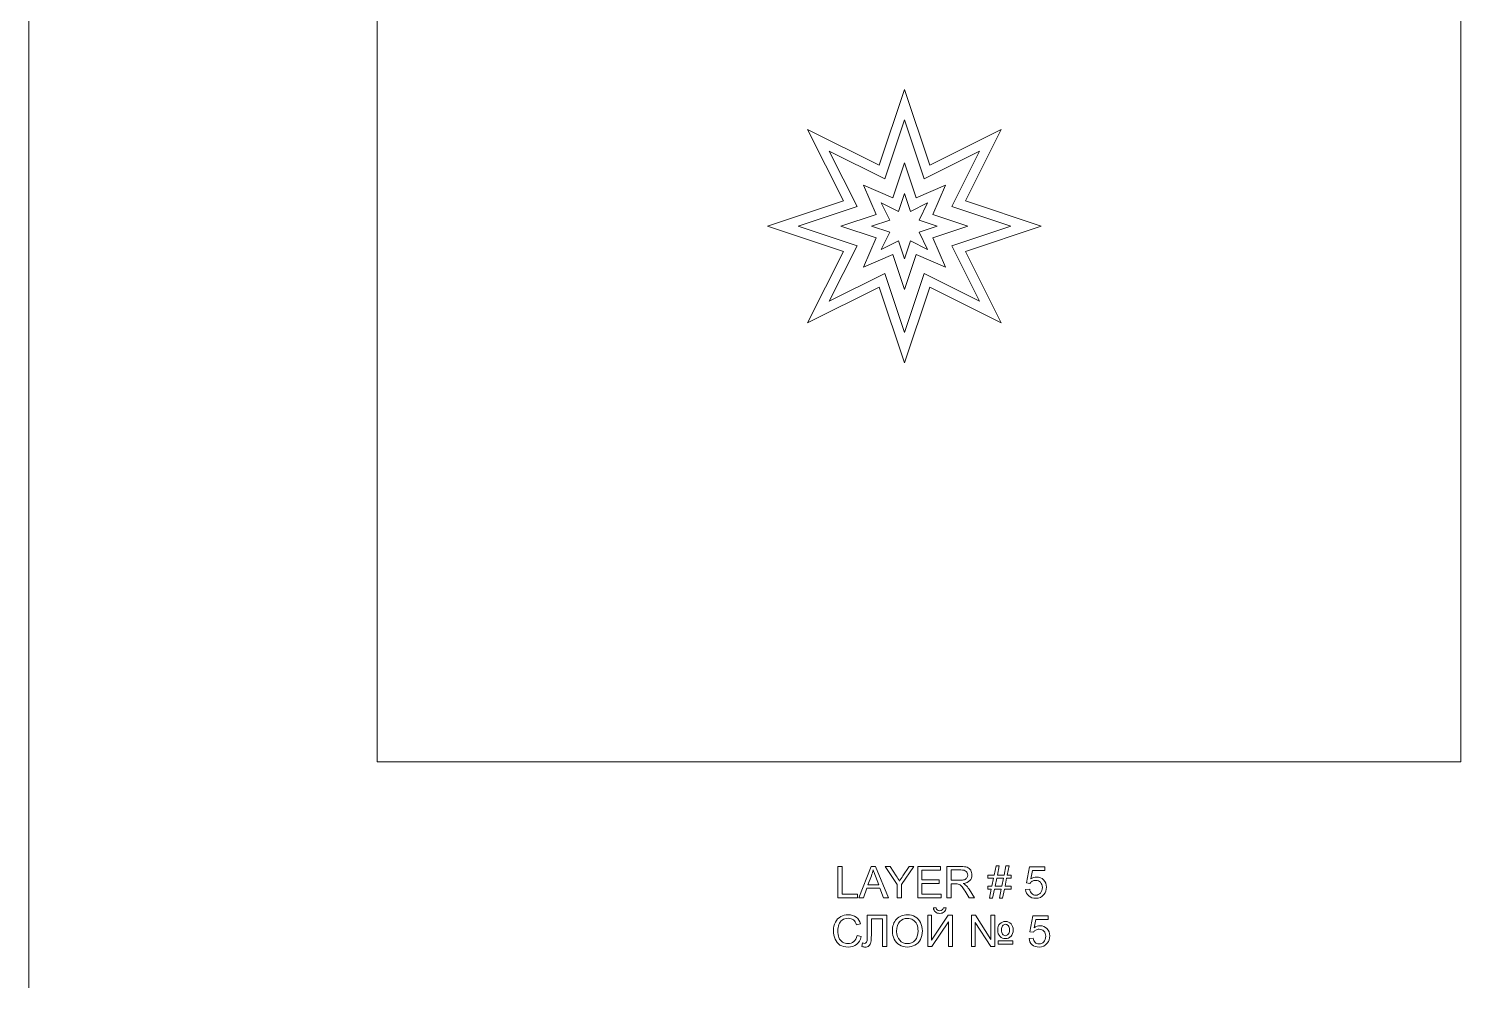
# Model space of a CAD drawing. Header units: millimetres. Extents: x -712 to 738, y -887 to 928.
# Drawn here: x -712.5 to -340.1, y 95.8 to 341.7 of the extents above; entities that cross this region are included whole.
import ezdxf

# ---------------------------------------------------------------- set-up
doc = ezdxf.new("R2010")
doc.units = ezdxf.units.MM
doc.header["$MEASUREMENT"] = 0
doc.layers.add('layer 1', color=7, linetype='Continuous')

msp = doc.modelspace()

# ---------------------------------------------------------------- linework, layer by layer
at = {"layer": 'layer 1', "lineweight": 9}
for points, knots in [([(-681.7377, -887.4186), (-681.7377, -887.4186), (706.7376, -887.4186), (706.7376, -887.4186), (706.7376, -887.4186), (723.657, -887.4186), (737.5, -873.5754), (737.5, -856.6561), (737.5, -856.6561), (737.5, -856.6561), (737.5, 556.8187), (737.5, 556.8187), (737.5, 556.8187), (737.5, 573.7381), (723.657, 587.5812), (706.7376, 587.5812), (706.7376, 587.5812), (706.7376, 587.5812), (-681.7377, 587.5812), (-681.7377, 587.5812), (-681.7377, 587.5812), (-698.657, 587.5812), (-712.5, 573.7381), (-712.5, 556.8187), (-712.5, 556.8187), (-712.5, 556.8187), (-712.5, -856.6561), (-712.5, -856.6561), (-712.5, -856.6561), (-712.5, -873.5754), (-698.657, -887.4186), (-681.7377, -887.4186)], [0, 0, 0, 0, 0.11111111, 0.11111111, 0.11111111, 0.11111111, 0.22222222, 0.22222222, 0.22222222, 0.22222222, 0.33333333, 0.33333333, 0.33333333, 0.33333333, 0.44444444, 0.44444444, 0.44444444, 0.44444444, 0.55555556, 0.55555556, 0.55555556, 0.55555556, 0.66666667, 0.66666667, 0.66666667, 0.66666667, 0.77777778, 0.77777778, 0.77777778, 0.77777778, 1, 1, 1, 1]), ([(-622.5, 152.2598), (-622.5, 152.2598), (-342.5, 152.2598), (-342.5, 152.2598), (-342.5, 152.2598), (-342.5, 152.2598), (-342.5, 432.2598), (-342.5, 432.2598), (-342.5, 432.2598), (-342.5, 432.2598), (-622.5, 432.2598), (-622.5, 432.2598), (-622.5, 432.2598), (-622.5, 432.2598), (-622.5, 152.2598), (-622.5, 152.2598)], [0, 0, 0, 0, 0.2, 0.2, 0.2, 0.2, 0.4, 0.4, 0.4, 0.4, 0.6, 0.6, 0.6, 0.6, 1, 1, 1, 1]), ([(-502.0512, 297.2244), (-502.0512, 297.2244), (-511.2896, 315.6939), (-511.2896, 315.6939), (-511.2896, 315.6939), (-511.2896, 315.6939), (-492.8133, 306.4591), (-492.8133, 306.4591), (-492.8133, 306.4591), (-492.8133, 306.4591), (-486.2808, 326.0491), (-486.2808, 326.0491), (-486.2808, 326.0491), (-486.2808, 326.0491), (-479.7484, 306.4592), (-479.7484, 306.4592), (-479.7484, 306.4592), (-479.7484, 306.4592), (-461.2722, 315.6939), (-461.2722, 315.6939), (-461.2722, 315.6939), (-461.2722, 315.6939), (-470.5102, 297.2244), (-470.5102, 297.2244), (-470.5102, 297.2244), (-470.5102, 297.2244), (-450.9135, 290.6945), (-450.9135, 290.6945), (-450.9135, 290.6945), (-450.9135, 290.6945), (-470.5103, 284.1645), (-470.5103, 284.1645), (-470.5103, 284.1645), (-470.5103, 284.1645), (-461.2722, 265.6949), (-461.2722, 265.6949), (-461.2722, 265.6949), (-461.2722, 265.6949), (-479.7485, 274.9297), (-479.7485, 274.9297), (-479.7485, 274.9297), (-479.7485, 274.9297), (-486.281, 255.3397), (-486.281, 255.3397), (-486.281, 255.3397), (-486.281, 255.3397), (-492.8132, 274.9297), (-492.8132, 274.9297), (-492.8132, 274.9297), (-492.8132, 274.9297), (-511.2896, 265.6949), (-511.2896, 265.6949), (-511.2896, 265.6949), (-511.2896, 265.6949), (-502.0512, 284.1644), (-502.0512, 284.1644), (-502.0512, 284.1644), (-502.0512, 284.1644), (-521.6483, 290.6943), (-521.6483, 290.6943), (-521.6483, 290.6943), (-521.6483, 290.6943), (-502.0512, 297.2244), (-502.0512, 297.2244)], [0, 0, 0, 0, 0.05882353, 0.05882353, 0.05882353, 0.05882353, 0.11764706, 0.11764706, 0.11764706, 0.11764706, 0.17647059, 0.17647059, 0.17647059, 0.17647059, 0.23529412, 0.23529412, 0.23529412, 0.23529412, 0.29411765, 0.29411765, 0.29411765, 0.29411765, 0.35294118, 0.35294118, 0.35294118, 0.35294118, 0.41176471, 0.41176471, 0.41176471, 0.41176471, 0.47058824, 0.47058824, 0.47058824, 0.47058824, 0.52941176, 0.52941176, 0.52941176, 0.52941176, 0.58823529, 0.58823529, 0.58823529, 0.58823529, 0.64705882, 0.64705882, 0.64705882, 0.64705882, 0.70588235, 0.70588235, 0.70588235, 0.70588235, 0.76470588, 0.76470588, 0.76470588, 0.76470588, 0.82352941, 0.82352941, 0.82352941, 0.82352941, 0.88235294, 0.88235294, 0.88235294, 0.88235294, 1, 1, 1, 1]), ([(-513.7399, 290.6943), (-513.7399, 290.6943), (-498.5247, 285.6246), (-498.5247, 285.6246), (-498.5247, 285.6246), (-498.5247, 285.6246), (-505.6973, 271.2851), (-505.6973, 271.2851), (-505.6973, 271.2851), (-505.6973, 271.2851), (-491.3525, 278.4549), (-491.3525, 278.4549), (-491.3525, 278.4549), (-491.3525, 278.4549), (-486.2809, 263.2453), (-486.2809, 263.2453), (-486.2809, 263.2453), (-486.2809, 263.2453), (-481.2092, 278.4549), (-481.2092, 278.4549), (-481.2092, 278.4549), (-481.2092, 278.4549), (-466.8644, 271.285), (-466.8644, 271.285), (-466.8644, 271.285), (-466.8644, 271.285), (-474.0368, 285.6247), (-474.0368, 285.6247), (-474.0368, 285.6247), (-474.0368, 285.6247), (-458.8219, 290.6945), (-458.8219, 290.6945), (-458.8219, 290.6945), (-458.8219, 290.6945), (-474.0367, 295.7642), (-474.0367, 295.7642), (-474.0367, 295.7642), (-474.0367, 295.7642), (-466.8643, 310.1039), (-466.8643, 310.1039), (-466.8643, 310.1039), (-466.8643, 310.1039), (-481.2091, 302.934), (-481.2091, 302.934), (-481.2091, 302.934), (-481.2091, 302.934), (-486.2808, 318.1437), (-486.2808, 318.1437), (-486.2808, 318.1437), (-486.2808, 318.1437), (-491.3526, 302.9339), (-491.3526, 302.9339), (-491.3526, 302.9339), (-491.3526, 302.9339), (-505.6973, 310.1038), (-505.6973, 310.1038), (-505.6973, 310.1038), (-505.6973, 310.1038), (-498.5247, 295.7642), (-498.5247, 295.7642), (-498.5247, 295.7642), (-498.5247, 295.7642), (-513.7399, 290.6943), (-513.7399, 290.6943)], [0, 0, 0, 0, 0.05882353, 0.05882353, 0.05882353, 0.05882353, 0.11764706, 0.11764706, 0.11764706, 0.11764706, 0.17647059, 0.17647059, 0.17647059, 0.17647059, 0.23529412, 0.23529412, 0.23529412, 0.23529412, 0.29411765, 0.29411765, 0.29411765, 0.29411765, 0.35294118, 0.35294118, 0.35294118, 0.35294118, 0.41176471, 0.41176471, 0.41176471, 0.41176471, 0.47058824, 0.47058824, 0.47058824, 0.47058824, 0.52941176, 0.52941176, 0.52941176, 0.52941176, 0.58823529, 0.58823529, 0.58823529, 0.58823529, 0.64705882, 0.64705882, 0.64705882, 0.64705882, 0.70588235, 0.70588235, 0.70588235, 0.70588235, 0.76470588, 0.76470588, 0.76470588, 0.76470588, 0.82352941, 0.82352941, 0.82352941, 0.82352941, 0.88235294, 0.88235294, 0.88235294, 0.88235294, 1, 1, 1, 1]), ([(-502.6679, 290.6943), (-502.6679, 290.6943), (-493.5876, 287.6687), (-493.5876, 287.6687), (-493.5876, 287.6687), (-493.5876, 287.6687), (-496.8678, 280.1111), (-496.8678, 280.1111), (-496.8678, 280.1111), (-496.8678, 280.1111), (-489.3073, 283.3899), (-489.3073, 283.3899), (-489.3073, 283.3899), (-489.3073, 283.3899), (-486.2808, 274.3131), (-486.2808, 274.3131), (-486.2808, 274.3131), (-486.2808, 274.3131), (-483.2541, 283.39), (-483.2541, 283.39), (-483.2541, 283.39), (-483.2541, 283.39), (-475.6935, 280.111), (-475.6935, 280.111), (-475.6935, 280.111), (-475.6935, 280.111), (-478.9736, 287.6687), (-478.9736, 287.6687), (-478.9736, 287.6687), (-478.9736, 287.6687), (-469.8936, 290.6944), (-469.8936, 290.6944), (-469.8936, 290.6944), (-469.8936, 290.6944), (-478.9735, 293.7199), (-478.9735, 293.7199), (-478.9735, 293.7199), (-478.9735, 293.7199), (-475.6934, 301.2777), (-475.6934, 301.2777), (-475.6934, 301.2777), (-475.6934, 301.2777), (-483.2541, 297.9988), (-483.2541, 297.9988), (-483.2541, 297.9988), (-483.2541, 297.9988), (-486.2807, 307.0757), (-486.2807, 307.0757), (-486.2807, 307.0757), (-486.2807, 307.0757), (-489.3075, 297.9987), (-489.3075, 297.9987), (-489.3075, 297.9987), (-489.3075, 297.9987), (-496.8677, 301.2775), (-496.8677, 301.2775), (-496.8677, 301.2775), (-496.8677, 301.2775), (-493.5876, 293.72), (-493.5876, 293.72), (-493.5876, 293.72), (-493.5876, 293.72), (-502.6679, 290.6943), (-502.6679, 290.6943)], [0, 0, 0, 0, 0.05882353, 0.05882353, 0.05882353, 0.05882353, 0.11764706, 0.11764706, 0.11764706, 0.11764706, 0.17647059, 0.17647059, 0.17647059, 0.17647059, 0.23529412, 0.23529412, 0.23529412, 0.23529412, 0.29411765, 0.29411765, 0.29411765, 0.29411765, 0.35294118, 0.35294118, 0.35294118, 0.35294118, 0.41176471, 0.41176471, 0.41176471, 0.41176471, 0.47058824, 0.47058824, 0.47058824, 0.47058824, 0.52941176, 0.52941176, 0.52941176, 0.52941176, 0.58823529, 0.58823529, 0.58823529, 0.58823529, 0.64705882, 0.64705882, 0.64705882, 0.64705882, 0.70588235, 0.70588235, 0.70588235, 0.70588235, 0.76470588, 0.76470588, 0.76470588, 0.76470588, 0.82352941, 0.82352941, 0.82352941, 0.82352941, 0.88235294, 0.88235294, 0.88235294, 0.88235294, 1, 1, 1, 1]), ([(-494.7594, 290.6944), (-494.7594, 290.6944), (-490.0613, 289.129), (-490.0613, 289.129), (-490.0613, 289.129), (-490.0613, 289.129), (-492.276, 284.7013), (-492.276, 284.7013), (-492.276, 284.7013), (-492.276, 284.7013), (-487.8467, 286.9152), (-487.8467, 286.9152), (-487.8467, 286.9152), (-487.8467, 286.9152), (-486.2808, 282.2189), (-486.2808, 282.2189), (-486.2808, 282.2189), (-486.2808, 282.2189), (-484.7149, 286.9153), (-484.7149, 286.9153), (-484.7149, 286.9153), (-484.7149, 286.9153), (-480.2854, 284.7013), (-480.2854, 284.7013), (-480.2854, 284.7013), (-480.2854, 284.7013), (-482.5001, 289.1289), (-482.5001, 289.1289), (-482.5001, 289.1289), (-482.5001, 289.1289), (-477.8022, 290.6944), (-477.8022, 290.6944), (-477.8022, 290.6944), (-477.8022, 290.6944), (-482.5, 292.2598), (-482.5, 292.2598), (-482.5, 292.2598), (-482.5, 292.2598), (-480.2852, 296.6878), (-480.2852, 296.6878), (-480.2852, 296.6878), (-480.2852, 296.6878), (-484.7149, 294.4738), (-484.7149, 294.4738), (-484.7149, 294.4738), (-484.7149, 294.4738), (-486.2809, 299.1702), (-486.2809, 299.1702), (-486.2809, 299.1702), (-486.2809, 299.1702), (-487.847, 294.4737), (-487.847, 294.4737), (-487.847, 294.4737), (-487.847, 294.4737), (-492.2759, 296.6873), (-492.2759, 296.6873), (-492.2759, 296.6873), (-492.2759, 296.6873), (-490.0613, 292.2599), (-490.0613, 292.2599), (-490.0613, 292.2599), (-490.0613, 292.2599), (-494.7594, 290.6944), (-494.7594, 290.6944)], [0, 0, 0, 0, 0.05882353, 0.05882353, 0.05882353, 0.05882353, 0.11764706, 0.11764706, 0.11764706, 0.11764706, 0.17647059, 0.17647059, 0.17647059, 0.17647059, 0.23529412, 0.23529412, 0.23529412, 0.23529412, 0.29411765, 0.29411765, 0.29411765, 0.29411765, 0.35294118, 0.35294118, 0.35294118, 0.35294118, 0.41176471, 0.41176471, 0.41176471, 0.41176471, 0.47058824, 0.47058824, 0.47058824, 0.47058824, 0.52941176, 0.52941176, 0.52941176, 0.52941176, 0.58823529, 0.58823529, 0.58823529, 0.58823529, 0.64705882, 0.64705882, 0.64705882, 0.64705882, 0.70588235, 0.70588235, 0.70588235, 0.70588235, 0.76470588, 0.76470588, 0.76470588, 0.76470588, 0.82352941, 0.82352941, 0.82352941, 0.82352941, 0.88235294, 0.88235294, 0.88235294, 0.88235294, 1, 1, 1, 1])]:
    msp.add_open_spline(points, degree=3, knots=knots, dxfattribs=at)
at = {"layer": 'layer 1', "color": 250, "lineweight": 9}
for points, knots in [([(-503.4726, 117.1163), (-503.4726, 117.1163), (-503.4726, 125.1992), (-503.4726, 125.1992), (-503.4726, 125.1992), (-503.4726, 125.1992), (-502.3972, 125.1992), (-502.3972, 125.1992), (-502.3972, 125.1992), (-502.3972, 125.1992), (-502.3972, 118.0646), (-502.3972, 118.0646), (-502.3972, 118.0646), (-502.3972, 118.0646), (-498.4126, 118.0646), (-498.4126, 118.0646), (-498.4126, 118.0646), (-498.4126, 118.0646), (-498.4126, 117.1163), (-498.4126, 117.1163), (-498.4126, 117.1163), (-498.4126, 117.1163), (-503.4726, 117.1163), (-503.4726, 117.1163)], [0, 0, 0, 0, 0.14285714, 0.14285714, 0.14285714, 0.14285714, 0.28571429, 0.28571429, 0.28571429, 0.28571429, 0.42857143, 0.42857143, 0.42857143, 0.42857143, 0.57142857, 0.57142857, 0.57142857, 0.57142857, 0.71428571, 0.71428571, 0.71428571, 0.71428571, 1, 1, 1, 1]), ([(-498.0201, 117.1163), (-498.0201, 117.1163), (-494.9109, 125.1992), (-494.9109, 125.1992), (-494.9109, 125.1992), (-494.9109, 125.1992), (-493.7317, 125.1992), (-493.7317, 125.1992), (-493.7317, 125.1992), (-493.7317, 125.1992), (-490.432, 117.1163), (-490.432, 117.1163), (-490.432, 117.1163), (-490.432, 117.1163), (-491.6526, 117.1163), (-491.6526, 117.1163), (-491.6526, 117.1163), (-491.6526, 117.1163), (-492.5903, 119.566), (-492.5903, 119.566), (-492.5903, 119.566), (-492.5903, 119.566), (-496.0033, 119.566), (-496.0033, 119.566), (-496.0033, 119.566), (-496.0033, 119.566), (-496.8825, 117.1163), (-496.8825, 117.1163), (-496.8825, 117.1163), (-496.8825, 117.1163), (-498.0201, 117.1163), (-498.0201, 117.1163)], [0, 0, 0, 0, 0.11111111, 0.11111111, 0.11111111, 0.11111111, 0.22222222, 0.22222222, 0.22222222, 0.22222222, 0.33333333, 0.33333333, 0.33333333, 0.33333333, 0.44444444, 0.44444444, 0.44444444, 0.44444444, 0.55555556, 0.55555556, 0.55555556, 0.55555556, 0.66666667, 0.66666667, 0.66666667, 0.66666667, 0.77777778, 0.77777778, 0.77777778, 0.77777778, 1, 1, 1, 1]), ([(-495.6882, 120.4352), (-495.6882, 120.4352), (-492.9261, 120.4352), (-492.9261, 120.4352), (-492.9261, 120.4352), (-492.9261, 120.4352), (-493.7714, 122.6761), (-493.7714, 122.6761), (-493.7714, 122.6761), (-494.0261, 123.3572), (-494.2185, 123.9197), (-494.3524, 124.3638), (-494.3524, 124.3638), (-494.4638, 123.837), (-494.6129, 123.3196), (-494.7996, 122.8078), (-494.7996, 122.8078), (-494.7996, 122.8078), (-495.6882, 120.4352), (-495.6882, 120.4352)], [0, 0, 0, 0, 0.16666667, 0.16666667, 0.16666667, 0.16666667, 0.33333333, 0.33333333, 0.33333333, 0.33333333, 0.5, 0.5, 0.5, 0.5, 0.66666667, 0.66666667, 0.66666667, 0.66666667, 1, 1, 1, 1]), ([(-488.136, 117.1163), (-488.136, 117.1163), (-488.136, 120.5406), (-488.136, 120.5406), (-488.136, 120.5406), (-488.136, 120.5406), (-491.2603, 125.1992), (-491.2603, 125.1992), (-491.2603, 125.1992), (-491.2603, 125.1992), (-489.9698, 125.1992), (-489.9698, 125.1992), (-489.9698, 125.1992), (-489.9698, 125.1992), (-488.368, 122.7532), (-488.368, 122.7532), (-488.368, 122.7532), (-488.0699, 122.2998), (-487.7925, 121.8463), (-487.5398, 121.3929), (-487.5398, 121.3929), (-487.2927, 121.8162), (-486.9927, 122.2904), (-486.6436, 122.8172), (-486.6436, 122.8172), (-486.6436, 122.8172), (-485.0739, 125.1992), (-485.0739, 125.1992), (-485.0739, 125.1992), (-485.0739, 125.1992), (-483.8231, 125.1992), (-483.8231, 125.1992), (-483.8231, 125.1992), (-483.8231, 125.1992), (-487.0605, 120.5406), (-487.0605, 120.5406), (-487.0605, 120.5406), (-487.0605, 120.5406), (-487.0605, 117.1163), (-487.0605, 117.1163), (-487.0605, 117.1163), (-487.0605, 117.1163), (-488.136, 117.1163), (-488.136, 117.1163)], [0, 0, 0, 0, 0.08333333, 0.08333333, 0.08333333, 0.08333333, 0.16666667, 0.16666667, 0.16666667, 0.16666667, 0.25, 0.25, 0.25, 0.25, 0.33333333, 0.33333333, 0.33333333, 0.33333333, 0.41666667, 0.41666667, 0.41666667, 0.41666667, 0.5, 0.5, 0.5, 0.5, 0.58333333, 0.58333333, 0.58333333, 0.58333333, 0.66666667, 0.66666667, 0.66666667, 0.66666667, 0.75, 0.75, 0.75, 0.75, 0.83333333, 0.83333333, 0.83333333, 0.83333333, 1, 1, 1, 1]), ([(-482.8477, 117.1163), (-482.8477, 117.1163), (-482.8477, 125.1992), (-482.8477, 125.1992), (-482.8477, 125.1992), (-482.8477, 125.1992), (-476.9952, 125.1992), (-476.9952, 125.1992), (-476.9952, 125.1992), (-476.9952, 125.1992), (-476.9952, 124.2509), (-476.9952, 124.2509), (-476.9952, 124.2509), (-476.9952, 124.2509), (-481.7722, 124.2509), (-481.7722, 124.2509), (-481.7722, 124.2509), (-481.7722, 124.2509), (-481.7722, 121.7673), (-481.7722, 121.7673), (-481.7722, 121.7673), (-481.7722, 121.7673), (-477.3009, 121.7673), (-477.3009, 121.7673), (-477.3009, 121.7673), (-477.3009, 121.7673), (-477.3009, 120.8191), (-477.3009, 120.8191), (-477.3009, 120.8191), (-477.3009, 120.8191), (-481.7722, 120.8191), (-481.7722, 120.8191), (-481.7722, 120.8191), (-481.7722, 120.8191), (-481.7722, 118.0646), (-481.7722, 118.0646), (-481.7722, 118.0646), (-481.7722, 118.0646), (-476.8028, 118.0646), (-476.8028, 118.0646), (-476.8028, 118.0646), (-476.8028, 118.0646), (-476.8028, 117.1163), (-476.8028, 117.1163), (-476.8028, 117.1163), (-476.8028, 117.1163), (-482.8477, 117.1163), (-482.8477, 117.1163)], [0, 0, 0, 0, 0.07692308, 0.07692308, 0.07692308, 0.07692308, 0.15384615, 0.15384615, 0.15384615, 0.15384615, 0.23076923, 0.23076923, 0.23076923, 0.23076923, 0.30769231, 0.30769231, 0.30769231, 0.30769231, 0.38461538, 0.38461538, 0.38461538, 0.38461538, 0.46153846, 0.46153846, 0.46153846, 0.46153846, 0.53846154, 0.53846154, 0.53846154, 0.53846154, 0.61538462, 0.61538462, 0.61538462, 0.61538462, 0.69230769, 0.69230769, 0.69230769, 0.69230769, 0.76923077, 0.76923077, 0.76923077, 0.76923077, 0.84615385, 0.84615385, 0.84615385, 0.84615385, 1, 1, 1, 1]), ([(-475.2973, 117.1163), (-475.2973, 117.1163), (-475.2973, 125.1992), (-475.2973, 125.1992), (-475.2973, 125.1992), (-475.2973, 125.1992), (-471.705, 125.1992), (-471.705, 125.1992), (-471.705, 125.1992), (-470.9824, 125.1992), (-470.4334, 125.1258), (-470.058, 124.9809), (-470.058, 124.9809), (-469.6826, 124.836), (-469.3825, 124.5801), (-469.158, 124.2133), (-469.158, 124.2133), (-468.9335, 123.8464), (-468.8222, 123.44), (-468.8222, 122.9959), (-468.8222, 122.9959), (-468.8222, 122.4221), (-469.009, 121.9385), (-469.3806, 121.5453), (-469.3806, 121.5453), (-469.7523, 121.1521), (-470.3259, 120.9037), (-471.1031, 120.7965), (-471.1031, 120.7965), (-470.8183, 120.661), (-470.6032, 120.5255), (-470.4561, 120.3938), (-470.4561, 120.3938), (-470.1429, 120.1079), (-469.8467, 119.7485), (-469.5693, 119.3176), (-469.5693, 119.3176), (-469.5693, 119.3176), (-468.1676, 117.1163), (-468.1676, 117.1163), (-468.1676, 117.1163), (-468.1676, 117.1163), (-469.5071, 117.1163), (-469.5071, 117.1163), (-469.5071, 117.1163), (-469.5071, 117.1163), (-470.5787, 118.7983), (-470.5787, 118.7983), (-470.5787, 118.7983), (-470.89, 119.2857), (-471.1485, 119.6563), (-471.3503, 119.9141), (-471.3503, 119.9141), (-471.5541, 120.1718), (-471.7352, 120.3506), (-471.8956, 120.4541), (-471.8956, 120.4541), (-472.0541, 120.5557), (-472.2182, 120.6271), (-472.3843, 120.6685), (-472.3843, 120.6685), (-472.505, 120.693), (-472.703, 120.7062), (-472.9804, 120.7062), (-472.9804, 120.7062), (-472.9804, 120.7062), (-474.2218, 120.7062), (-474.2218, 120.7062), (-474.2218, 120.7062), (-474.2218, 120.7062), (-474.2218, 117.1163), (-474.2218, 117.1163), (-474.2218, 117.1163), (-474.2218, 117.1163), (-475.2973, 117.1163), (-475.2973, 117.1163)], [0, 0, 0, 0, 0.05, 0.05, 0.05, 0.05, 0.1, 0.1, 0.1, 0.1, 0.15, 0.15, 0.15, 0.15, 0.2, 0.2, 0.2, 0.2, 0.25, 0.25, 0.25, 0.25, 0.3, 0.3, 0.3, 0.3, 0.35, 0.35, 0.35, 0.35, 0.4, 0.4, 0.4, 0.4, 0.45, 0.45, 0.45, 0.45, 0.5, 0.5, 0.5, 0.5, 0.55, 0.55, 0.55, 0.55, 0.6, 0.6, 0.6, 0.6, 0.65, 0.65, 0.65, 0.65, 0.7, 0.7, 0.7, 0.7, 0.75, 0.75, 0.75, 0.75, 0.8, 0.8, 0.8, 0.8, 0.85, 0.85, 0.85, 0.85, 0.9, 0.9, 0.9, 0.9, 1, 1, 1, 1]), ([(-474.2218, 121.6319), (-474.2218, 121.6319), (-471.9201, 121.6319), (-471.9201, 121.6319), (-471.9201, 121.6319), (-471.4295, 121.6319), (-471.0485, 121.6827), (-470.773, 121.7843), (-470.773, 121.7843), (-470.4976, 121.884), (-470.2881, 122.0458), (-470.1466, 122.2697), (-470.1466, 122.2697), (-470.0032, 122.4917), (-469.9315, 122.7325), (-469.9315, 122.9941), (-469.9315, 122.9941), (-469.9315, 123.376), (-470.0693, 123.6921), (-470.3467, 123.9386), (-470.3467, 123.9386), (-470.6239, 124.185), (-471.0616, 124.3073), (-471.6598, 124.3073), (-471.6598, 124.3073), (-471.6598, 124.3073), (-474.2218, 124.3073), (-474.2218, 124.3073), (-474.2218, 124.3073), (-474.2218, 124.3073), (-474.2218, 121.6319), (-474.2218, 121.6319)], [0, 0, 0, 0, 0.11111111, 0.11111111, 0.11111111, 0.11111111, 0.22222222, 0.22222222, 0.22222222, 0.22222222, 0.33333333, 0.33333333, 0.33333333, 0.33333333, 0.44444444, 0.44444444, 0.44444444, 0.44444444, 0.55555556, 0.55555556, 0.55555556, 0.55555556, 0.66666667, 0.66666667, 0.66666667, 0.66666667, 0.77777778, 0.77777778, 0.77777778, 0.77777778, 1, 1, 1, 1]), ([(-464.3056, 116.9808), (-464.3056, 116.9808), (-463.8245, 119.3289), (-463.8245, 119.3289), (-463.8245, 119.3289), (-463.8245, 119.3289), (-464.7583, 119.3289), (-464.7583, 119.3289), (-464.7583, 119.3289), (-464.7583, 119.3289), (-464.7583, 120.153), (-464.7583, 120.153), (-464.7583, 120.153), (-464.7583, 120.153), (-463.6565, 120.153), (-463.6565, 120.153), (-463.6565, 120.153), (-463.6565, 120.153), (-463.2471, 122.1511), (-463.2471, 122.1511), (-463.2471, 122.1511), (-463.2471, 122.1511), (-464.7583, 122.1511), (-464.7583, 122.1511), (-464.7583, 122.1511), (-464.7583, 122.1511), (-464.7583, 122.9752), (-464.7583, 122.9752), (-464.7583, 122.9752), (-464.7583, 122.9752), (-463.0792, 122.9752), (-463.0792, 122.9752), (-463.0792, 122.9752), (-463.0792, 122.9752), (-462.5962, 125.3346), (-462.5962, 125.3346), (-462.5962, 125.3346), (-462.5962, 125.3346), (-461.7661, 125.3346), (-461.7661, 125.3346), (-461.7661, 125.3346), (-461.7661, 125.3346), (-462.2491, 122.9752), (-462.2491, 122.9752), (-462.2491, 122.9752), (-462.2491, 122.9752), (-460.5228, 122.9752), (-460.5228, 122.9752), (-460.5228, 122.9752), (-460.5228, 122.9752), (-460.0398, 125.3346), (-460.0398, 125.3346), (-460.0398, 125.3346), (-460.0398, 125.3346), (-459.2116, 125.3346), (-459.2116, 125.3346), (-459.2116, 125.3346), (-459.2116, 125.3346), (-459.6945, 122.9752), (-459.6945, 122.9752), (-459.6945, 122.9752), (-459.6945, 122.9752), (-458.7361, 122.9752), (-458.7361, 122.9752), (-458.7361, 122.9752), (-458.7361, 122.9752), (-458.7361, 122.1511), (-458.7361, 122.1511), (-458.7361, 122.1511), (-458.7361, 122.1511), (-459.8625, 122.1511), (-459.8625, 122.1511), (-459.8625, 122.1511), (-459.8625, 122.1511), (-460.2718, 120.153), (-460.2718, 120.153), (-460.2718, 120.153), (-460.2718, 120.153), (-458.7361, 120.153), (-458.7361, 120.153), (-458.7361, 120.153), (-458.7361, 120.153), (-458.7361, 119.3289), (-458.7361, 119.3289), (-458.7361, 119.3289), (-458.7361, 119.3289), (-460.4398, 119.3289), (-460.4398, 119.3289), (-460.4398, 119.3289), (-460.4398, 119.3289), (-460.9209, 116.9808), (-460.9209, 116.9808), (-460.9209, 116.9808), (-460.9209, 116.9808), (-461.751, 116.9808), (-461.751, 116.9808), (-461.751, 116.9808), (-461.751, 116.9808), (-461.2699, 119.3289), (-461.2699, 119.3289), (-461.2699, 119.3289), (-461.2699, 119.3289), (-462.9962, 119.3289), (-462.9962, 119.3289), (-462.9962, 119.3289), (-462.9962, 119.3289), (-463.4773, 116.9808), (-463.4773, 116.9808), (-463.4773, 116.9808), (-463.4773, 116.9808), (-464.3056, 116.9808), (-464.3056, 116.9808)], [0, 0, 0, 0, 0.03448276, 0.03448276, 0.03448276, 0.03448276, 0.06896552, 0.06896552, 0.06896552, 0.06896552, 0.10344828, 0.10344828, 0.10344828, 0.10344828, 0.13793103, 0.13793103, 0.13793103, 0.13793103, 0.17241379, 0.17241379, 0.17241379, 0.17241379, 0.20689655, 0.20689655, 0.20689655, 0.20689655, 0.24137931, 0.24137931, 0.24137931, 0.24137931, 0.27586207, 0.27586207, 0.27586207, 0.27586207, 0.31034483, 0.31034483, 0.31034483, 0.31034483, 0.34482759, 0.34482759, 0.34482759, 0.34482759, 0.37931034, 0.37931034, 0.37931034, 0.37931034, 0.4137931, 0.4137931, 0.4137931, 0.4137931, 0.44827586, 0.44827586, 0.44827586, 0.44827586, 0.48275862, 0.48275862, 0.48275862, 0.48275862, 0.51724138, 0.51724138, 0.51724138, 0.51724138, 0.55172414, 0.55172414, 0.55172414, 0.55172414, 0.5862069, 0.5862069, 0.5862069, 0.5862069, 0.62068966, 0.62068966, 0.62068966, 0.62068966, 0.65517241, 0.65517241, 0.65517241, 0.65517241, 0.68965517, 0.68965517, 0.68965517, 0.68965517, 0.72413793, 0.72413793, 0.72413793, 0.72413793, 0.75862069, 0.75862069, 0.75862069, 0.75862069, 0.79310345, 0.79310345, 0.79310345, 0.79310345, 0.82758621, 0.82758621, 0.82758621, 0.82758621, 0.86206897, 0.86206897, 0.86206897, 0.86206897, 0.89655172, 0.89655172, 0.89655172, 0.89655172, 0.93103448, 0.93103448, 0.93103448, 0.93103448, 1, 1, 1, 1]), ([(-454.9553, 119.2386), (-454.9553, 119.2386), (-453.9139, 119.3176), (-453.9139, 119.3176), (-453.9139, 119.3176), (-453.8365, 118.8115), (-453.6573, 118.4315), (-453.378, 118.1756), (-453.378, 118.1756), (-453.0988, 117.9216), (-452.7573, 117.7936), (-452.3555, 117.7936), (-452.3555, 117.7936), (-451.8706, 117.7936), (-451.465, 117.9743), (-451.1349, 118.3336), (-451.1349, 118.3336), (-450.8066, 118.6949), (-450.6424, 119.1728), (-450.6424, 119.7673), (-450.6424, 119.7673), (-450.6424, 120.3336), (-450.799, 120.7795), (-451.1141, 121.1069), (-451.1141, 121.1069), (-451.4292, 121.4343), (-451.8461, 121.598), (-452.3649, 121.598), (-452.3649, 121.598), (-452.6875, 121.598), (-452.9762, 121.5246), (-453.2328, 121.3779), (-453.2328, 121.3779), (-453.4875, 121.2311), (-453.6875, 121.0411), (-453.8347, 120.8078), (-453.8347, 120.8078), (-453.8347, 120.8078), (-454.7741, 120.9432), (-454.7741, 120.9432), (-454.7741, 120.9432), (-454.7741, 120.9432), (-453.9931, 125.0976), (-453.9931, 125.0976), (-453.9931, 125.0976), (-453.9931, 125.0976), (-449.9746, 125.0976), (-449.9746, 125.0976), (-449.9746, 125.0976), (-449.9746, 125.0976), (-449.9746, 124.1493), (-449.9746, 124.1493), (-449.9746, 124.1493), (-449.9746, 124.1493), (-453.1988, 124.1493), (-453.1988, 124.1493), (-453.1988, 124.1493), (-453.1988, 124.1493), (-453.6309, 121.9686), (-453.6309, 121.9686), (-453.6309, 121.9686), (-453.146, 122.3092), (-452.6366, 122.4785), (-452.1045, 122.4785), (-452.1045, 122.4785), (-451.399, 122.4785), (-450.8027, 122.2339), (-450.3179, 121.7447), (-450.3179, 121.7447), (-449.833, 121.2556), (-449.5896, 120.6271), (-449.5896, 119.8595), (-449.5896, 119.8595), (-449.5896, 119.1276), (-449.8028, 118.4954), (-450.2293, 117.963), (-450.2293, 117.963), (-450.7481, 117.3082), (-451.4574, 116.9808), (-452.3555, 116.9808), (-452.3555, 116.9808), (-453.0913, 116.9808), (-453.6913, 117.1878), (-454.1572, 117.5998), (-454.1572, 117.5998), (-454.6232, 118.0119), (-454.8893, 118.5575), (-454.9553, 119.2386)], [0, 0, 0, 0, 0.04347826, 0.04347826, 0.04347826, 0.04347826, 0.08695652, 0.08695652, 0.08695652, 0.08695652, 0.13043478, 0.13043478, 0.13043478, 0.13043478, 0.17391304, 0.17391304, 0.17391304, 0.17391304, 0.2173913, 0.2173913, 0.2173913, 0.2173913, 0.26086957, 0.26086957, 0.26086957, 0.26086957, 0.30434783, 0.30434783, 0.30434783, 0.30434783, 0.34782609, 0.34782609, 0.34782609, 0.34782609, 0.39130435, 0.39130435, 0.39130435, 0.39130435, 0.43478261, 0.43478261, 0.43478261, 0.43478261, 0.47826087, 0.47826087, 0.47826087, 0.47826087, 0.52173913, 0.52173913, 0.52173913, 0.52173913, 0.56521739, 0.56521739, 0.56521739, 0.56521739, 0.60869565, 0.60869565, 0.60869565, 0.60869565, 0.65217391, 0.65217391, 0.65217391, 0.65217391, 0.69565217, 0.69565217, 0.69565217, 0.69565217, 0.73913043, 0.73913043, 0.73913043, 0.73913043, 0.7826087, 0.7826087, 0.7826087, 0.7826087, 0.82608696, 0.82608696, 0.82608696, 0.82608696, 0.86956522, 0.86956522, 0.86956522, 0.86956522, 0.91304348, 0.91304348, 0.91304348, 0.91304348, 1, 1, 1, 1]), ([(-462.8283, 120.153), (-462.8283, 120.153), (-461.102, 120.153), (-461.102, 120.153), (-461.102, 120.153), (-461.102, 120.153), (-460.6926, 122.1511), (-460.6926, 122.1511), (-460.6926, 122.1511), (-460.6926, 122.1511), (-462.4189, 122.1511), (-462.4189, 122.1511), (-462.4189, 122.1511), (-462.4189, 122.1511), (-462.8283, 120.153), (-462.8283, 120.153)], [0, 0, 0, 0, 0.2, 0.2, 0.2, 0.2, 0.4, 0.4, 0.4, 0.4, 0.6, 0.6, 0.6, 0.6, 1, 1, 1, 1]), ([(-498.523, 107.3401), (-498.523, 107.3401), (-497.4476, 107.0692), (-497.4476, 107.0692), (-497.4476, 107.0692), (-497.6722, 106.1905), (-498.0759, 105.5226), (-498.6589, 105.0616), (-498.6589, 105.0616), (-499.2419, 104.6007), (-499.955, 104.3692), (-500.7983, 104.3692), (-500.7983, 104.3692), (-501.6699, 104.3692), (-502.3794, 104.5461), (-502.9265, 104.9017), (-502.9265, 104.9017), (-503.4736, 105.2554), (-503.8887, 105.7691), (-504.1736, 106.4407), (-504.1736, 106.4407), (-504.4585, 107.1143), (-504.6019, 107.8349), (-504.6019, 108.6063), (-504.6019, 108.6063), (-504.6019, 109.4474), (-504.4414, 110.1811), (-504.1188, 110.8077), (-504.1188, 110.8077), (-503.7963, 111.4342), (-503.3378, 111.9102), (-502.7435, 112.2357), (-502.7435, 112.2357), (-502.1491, 112.5612), (-501.4945, 112.723), (-500.7814, 112.723), (-500.7814, 112.723), (-499.9701, 112.723), (-499.289, 112.5179), (-498.7381, 112.1059), (-498.7381, 112.1059), (-498.1853, 111.6938), (-497.8004, 111.1162), (-497.5834, 110.3712), (-497.5834, 110.3712), (-497.5834, 110.3712), (-498.6362, 110.1228), (-498.6362, 110.1228), (-498.6362, 110.1228), (-498.823, 110.7098), (-499.0966, 111.1388), (-499.4531, 111.406), (-499.4531, 111.406), (-499.8097, 111.675), (-500.2588, 111.8086), (-500.8002, 111.8086), (-500.8002, 111.8086), (-501.4209, 111.8086), (-501.9417, 111.66), (-502.3586, 111.3627), (-502.3586, 111.3627), (-502.7756, 111.0654), (-503.0699, 110.6647), (-503.2377, 110.1642), (-503.2377, 110.1642), (-503.4076, 109.6618), (-503.4924, 109.1444), (-503.4924, 108.612), (-503.4924, 108.612), (-503.4924, 107.9252), (-503.3925, 107.325), (-503.1925, 106.8133), (-503.1925, 106.8133), (-502.9925, 106.2996), (-502.6812, 105.9177), (-502.2586, 105.6637), (-502.2586, 105.6637), (-501.836, 105.4097), (-501.3794, 105.2836), (-500.887, 105.2836), (-500.887, 105.2836), (-500.287, 105.2836), (-499.7814, 105.4567), (-499.3663, 105.801), (-499.3663, 105.801), (-498.9513, 106.1472), (-498.6702, 106.659), (-498.523, 107.3401)], [0, 0, 0, 0, 0.04347826, 0.04347826, 0.04347826, 0.04347826, 0.08695652, 0.08695652, 0.08695652, 0.08695652, 0.13043478, 0.13043478, 0.13043478, 0.13043478, 0.17391304, 0.17391304, 0.17391304, 0.17391304, 0.2173913, 0.2173913, 0.2173913, 0.2173913, 0.26086957, 0.26086957, 0.26086957, 0.26086957, 0.30434783, 0.30434783, 0.30434783, 0.30434783, 0.34782609, 0.34782609, 0.34782609, 0.34782609, 0.39130435, 0.39130435, 0.39130435, 0.39130435, 0.43478261, 0.43478261, 0.43478261, 0.43478261, 0.47826087, 0.47826087, 0.47826087, 0.47826087, 0.52173913, 0.52173913, 0.52173913, 0.52173913, 0.56521739, 0.56521739, 0.56521739, 0.56521739, 0.60869565, 0.60869565, 0.60869565, 0.60869565, 0.65217391, 0.65217391, 0.65217391, 0.65217391, 0.69565217, 0.69565217, 0.69565217, 0.69565217, 0.73913043, 0.73913043, 0.73913043, 0.73913043, 0.7826087, 0.7826087, 0.7826087, 0.7826087, 0.82608696, 0.82608696, 0.82608696, 0.82608696, 0.86956522, 0.86956522, 0.86956522, 0.86956522, 0.91304348, 0.91304348, 0.91304348, 0.91304348, 1, 1, 1, 1]), ([(-495.8967, 112.5876), (-495.8967, 112.5876), (-490.8367, 112.5876), (-490.8367, 112.5876), (-490.8367, 112.5876), (-490.8367, 112.5876), (-490.8367, 104.5047), (-490.8367, 104.5047), (-490.8367, 104.5047), (-490.8367, 104.5047), (-491.9121, 104.5047), (-491.9121, 104.5047), (-491.9121, 104.5047), (-491.9121, 104.5047), (-491.9121, 111.6393), (-491.9121, 111.6393), (-491.9121, 111.6393), (-491.9121, 111.6393), (-494.8213, 111.6393), (-494.8213, 111.6393), (-494.8213, 111.6393), (-494.8213, 111.6393), (-494.8213, 107.4756), (-494.8213, 107.4756), (-494.8213, 107.4756), (-494.8213, 106.6289), (-494.8609, 106.0099), (-494.9402, 105.6167), (-494.9402, 105.6167), (-495.0195, 105.2215), (-495.1873, 104.9167), (-495.442, 104.6966), (-495.442, 104.6966), (-495.6967, 104.4784), (-496.0212, 104.3692), (-496.4118, 104.3692), (-496.4118, 104.3692), (-496.6495, 104.3692), (-496.9344, 104.4182), (-497.2664, 104.516), (-497.2664, 104.516), (-497.2664, 104.516), (-497.074, 105.4643), (-497.074, 105.4643), (-497.074, 105.4643), (-496.8985, 105.3739), (-496.7476, 105.3288), (-496.6231, 105.3288), (-496.6231, 105.3288), (-496.3816, 105.3288), (-496.1986, 105.4191), (-496.0779, 105.6016), (-496.0779, 105.6016), (-495.9571, 105.7841), (-495.8967, 106.2131), (-495.8967, 106.8904), (-495.8967, 106.8904), (-495.8967, 106.8904), (-495.8967, 112.5876), (-495.8967, 112.5876)], [0, 0, 0, 0, 0.0625, 0.0625, 0.0625, 0.0625, 0.125, 0.125, 0.125, 0.125, 0.1875, 0.1875, 0.1875, 0.1875, 0.25, 0.25, 0.25, 0.25, 0.3125, 0.3125, 0.3125, 0.3125, 0.375, 0.375, 0.375, 0.375, 0.4375, 0.4375, 0.4375, 0.4375, 0.5, 0.5, 0.5, 0.5, 0.5625, 0.5625, 0.5625, 0.5625, 0.625, 0.625, 0.625, 0.625, 0.6875, 0.6875, 0.6875, 0.6875, 0.75, 0.75, 0.75, 0.75, 0.8125, 0.8125, 0.8125, 0.8125, 0.875, 0.875, 0.875, 0.875, 1, 1, 1, 1]), ([(-489.3952, 108.4389), (-489.3952, 109.7785), (-489.033, 110.8284), (-488.3105, 111.5866), (-488.3105, 111.5866), (-487.5879, 112.3448), (-486.6558, 112.723), (-485.5125, 112.723), (-485.5125, 112.723), (-484.7635, 112.723), (-484.09, 112.5443), (-483.4881, 112.1887), (-483.4881, 112.1887), (-482.8882, 111.8331), (-482.4297, 111.3364), (-482.1147, 110.6985), (-482.1147, 110.6985), (-481.7996, 110.0626), (-481.6411, 109.3401), (-481.6411, 108.533), (-481.6411, 108.533), (-481.6411, 107.7145), (-481.8071, 106.9807), (-482.1391, 106.3354), (-482.1391, 106.3354), (-482.4712, 105.6882), (-482.941, 105.199), (-483.5485, 104.8678), (-483.5485, 104.8678), (-484.1579, 104.5348), (-484.8145, 104.3692), (-485.5182, 104.3692), (-485.5182, 104.3692), (-486.2823, 104.3692), (-486.9634, 104.5536), (-487.5652, 104.9205), (-487.5652, 104.9205), (-488.1652, 105.2874), (-488.6217, 105.7879), (-488.9312, 106.4238), (-488.9312, 106.4238), (-489.2406, 107.0579), (-489.3952, 107.7296), (-489.3952, 108.4389)], [0, 0, 0, 0, 0.08333333, 0.08333333, 0.08333333, 0.08333333, 0.16666667, 0.16666667, 0.16666667, 0.16666667, 0.25, 0.25, 0.25, 0.25, 0.33333333, 0.33333333, 0.33333333, 0.33333333, 0.41666667, 0.41666667, 0.41666667, 0.41666667, 0.5, 0.5, 0.5, 0.5, 0.58333333, 0.58333333, 0.58333333, 0.58333333, 0.66666667, 0.66666667, 0.66666667, 0.66666667, 0.75, 0.75, 0.75, 0.75, 0.83333333, 0.83333333, 0.83333333, 0.83333333, 1, 1, 1, 1]), ([(-488.2859, 108.4201), (-488.2859, 107.4473), (-488.0237, 106.6816), (-487.4991, 106.1228), (-487.4991, 106.1228), (-486.9747, 105.564), (-486.3163, 105.2836), (-485.5238, 105.2836), (-485.5238, 105.2836), (-484.7164, 105.2836), (-484.0542, 105.5659), (-483.5316, 106.1303), (-483.5316, 106.1303), (-483.0108, 106.6947), (-482.7504, 107.4963), (-482.7504, 108.5348), (-482.7504, 108.5348), (-482.7504, 109.1915), (-482.8618, 109.7653), (-483.0844, 110.2545), (-483.0844, 110.2545), (-483.307, 110.7437), (-483.6334, 111.1238), (-484.0617, 111.3928), (-484.0617, 111.3928), (-484.4919, 111.6619), (-484.9729, 111.7973), (-485.5069, 111.7973), (-485.5069, 111.7973), (-486.2654, 111.7973), (-486.918, 111.5377), (-487.4652, 111.0184), (-487.4652, 111.0184), (-488.0123, 110.4991), (-488.2859, 109.6336), (-488.2859, 108.4201)], [0, 0, 0, 0, 0.1, 0.1, 0.1, 0.1, 0.2, 0.2, 0.2, 0.2, 0.3, 0.3, 0.3, 0.3, 0.4, 0.4, 0.4, 0.4, 0.5, 0.5, 0.5, 0.5, 0.6, 0.6, 0.6, 0.6, 0.7, 0.7, 0.7, 0.7, 0.8, 0.8, 0.8, 0.8, 1, 1, 1, 1]), ([(-480.2393, 112.5876), (-480.2393, 112.5876), (-479.2657, 112.5876), (-479.2657, 112.5876), (-479.2657, 112.5876), (-479.2657, 112.5876), (-479.2657, 106.1867), (-479.2657, 106.1867), (-479.2657, 106.1867), (-479.2657, 106.1867), (-474.951, 112.5876), (-474.951, 112.5876), (-474.951, 112.5876), (-474.951, 112.5876), (-473.8888, 112.5876), (-473.8888, 112.5876), (-473.8888, 112.5876), (-473.8888, 112.5876), (-473.8888, 104.5047), (-473.8888, 104.5047), (-473.8888, 104.5047), (-473.8888, 104.5047), (-474.8623, 104.5047), (-474.8623, 104.5047), (-474.8623, 104.5047), (-474.8623, 104.5047), (-474.8623, 110.8886), (-474.8623, 110.8886), (-474.8623, 110.8886), (-474.8623, 110.8886), (-479.1658, 104.5047), (-479.1658, 104.5047), (-479.1658, 104.5047), (-479.1658, 104.5047), (-480.2393, 104.5047), (-480.2393, 104.5047), (-480.2393, 104.5047), (-480.2393, 104.5047), (-480.2393, 112.5876), (-480.2393, 112.5876)], [0, 0, 0, 0, 0.09090909, 0.09090909, 0.09090909, 0.09090909, 0.18181818, 0.18181818, 0.18181818, 0.18181818, 0.27272727, 0.27272727, 0.27272727, 0.27272727, 0.36363636, 0.36363636, 0.36363636, 0.36363636, 0.45454545, 0.45454545, 0.45454545, 0.45454545, 0.54545455, 0.54545455, 0.54545455, 0.54545455, 0.63636364, 0.63636364, 0.63636364, 0.63636364, 0.72727273, 0.72727273, 0.72727273, 0.72727273, 0.81818182, 0.81818182, 0.81818182, 0.81818182, 1, 1, 1, 1]), ([(-476.198, 114.5292), (-476.198, 114.5292), (-475.5189, 114.5292), (-475.5189, 114.5292), (-475.5189, 114.5292), (-475.5736, 114.0645), (-475.7434, 113.707), (-476.0264, 113.4587), (-476.0264, 113.4587), (-476.3093, 113.2084), (-476.6849, 113.0843), (-477.1547, 113.0843), (-477.1547, 113.0843), (-477.6262, 113.0843), (-478.0036, 113.2084), (-478.2848, 113.4549), (-478.2848, 113.4549), (-478.5658, 113.7033), (-478.7356, 114.0608), (-478.7903, 114.5292), (-478.7903, 114.5292), (-478.7903, 114.5292), (-478.1112, 114.5292), (-478.1112, 114.5292), (-478.1112, 114.5292), (-478.0602, 114.2752), (-477.9565, 114.0852), (-477.8036, 113.961), (-477.8036, 113.961), (-477.6508, 113.835), (-477.4432, 113.7729), (-477.1848, 113.7729), (-477.1848, 113.7729), (-476.8848, 113.7729), (-476.6584, 113.8331), (-476.5056, 113.9554), (-476.5056, 113.9554), (-476.3528, 114.0758), (-476.249, 114.2677), (-476.198, 114.5292)], [0, 0, 0, 0, 0.09090909, 0.09090909, 0.09090909, 0.09090909, 0.18181818, 0.18181818, 0.18181818, 0.18181818, 0.27272727, 0.27272727, 0.27272727, 0.27272727, 0.36363636, 0.36363636, 0.36363636, 0.36363636, 0.45454545, 0.45454545, 0.45454545, 0.45454545, 0.54545455, 0.54545455, 0.54545455, 0.54545455, 0.63636364, 0.63636364, 0.63636364, 0.63636364, 0.72727273, 0.72727273, 0.72727273, 0.72727273, 0.81818182, 0.81818182, 0.81818182, 0.81818182, 1, 1, 1, 1]), ([(-468.9685, 112.5876), (-468.9685, 112.5876), (-467.9025, 112.5876), (-467.9025, 112.5876), (-467.9025, 112.5876), (-467.9025, 112.5876), (-463.9197, 106.3241), (-463.9197, 106.3241), (-463.9197, 106.3241), (-463.9197, 106.3241), (-463.9197, 112.5876), (-463.9197, 112.5876), (-463.9197, 112.5876), (-463.9197, 112.5876), (-462.9009, 112.5876), (-462.9009, 112.5876), (-462.9009, 112.5876), (-462.9009, 112.5876), (-462.9009, 104.5047), (-462.9009, 104.5047), (-462.9009, 104.5047), (-462.9009, 104.5047), (-463.9688, 104.5047), (-463.9688, 104.5047), (-463.9688, 104.5047), (-463.9688, 104.5047), (-467.961, 110.7399), (-467.961, 110.7399), (-467.961, 110.7399), (-467.961, 110.7399), (-467.961, 104.5047), (-467.961, 104.5047), (-467.961, 104.5047), (-467.961, 104.5047), (-468.9685, 104.5047), (-468.9685, 104.5047), (-468.9685, 104.5047), (-468.9685, 104.5047), (-468.9685, 112.5876), (-468.9685, 112.5876)], [0, 0, 0, 0, 0.09090909, 0.09090909, 0.09090909, 0.09090909, 0.18181818, 0.18181818, 0.18181818, 0.18181818, 0.27272727, 0.27272727, 0.27272727, 0.27272727, 0.36363636, 0.36363636, 0.36363636, 0.36363636, 0.45454545, 0.45454545, 0.45454545, 0.45454545, 0.54545455, 0.54545455, 0.54545455, 0.54545455, 0.63636364, 0.63636364, 0.63636364, 0.63636364, 0.72727273, 0.72727273, 0.72727273, 0.72727273, 0.81818182, 0.81818182, 0.81818182, 0.81818182, 1, 1, 1, 1]), ([(-454.0866, 106.627), (-454.0866, 106.627), (-453.0451, 106.706), (-453.0451, 106.706), (-453.0451, 106.706), (-452.9677, 106.1999), (-452.7885, 105.8199), (-452.5092, 105.564), (-452.5092, 105.564), (-452.2301, 105.31), (-451.8885, 105.182), (-451.4867, 105.182), (-451.4867, 105.182), (-451.0018, 105.182), (-450.5962, 105.3627), (-450.2661, 105.722), (-450.2661, 105.722), (-449.9378, 106.0833), (-449.7736, 106.5612), (-449.7736, 107.1557), (-449.7736, 107.1557), (-449.7736, 107.722), (-449.9303, 108.1679), (-450.2453, 108.4953), (-450.2453, 108.4953), (-450.5604, 108.8227), (-450.9773, 108.9864), (-451.4961, 108.9864), (-451.4961, 108.9864), (-451.8187, 108.9864), (-452.1074, 108.913), (-452.364, 108.7663), (-452.364, 108.7663), (-452.6187, 108.6195), (-452.8187, 108.4295), (-452.9659, 108.1962), (-452.9659, 108.1962), (-452.9659, 108.1962), (-453.9054, 108.3316), (-453.9054, 108.3316), (-453.9054, 108.3316), (-453.9054, 108.3316), (-453.1243, 112.486), (-453.1243, 112.486), (-453.1243, 112.486), (-453.1243, 112.486), (-449.1058, 112.486), (-449.1058, 112.486), (-449.1058, 112.486), (-449.1058, 112.486), (-449.1058, 111.5377), (-449.1058, 111.5377), (-449.1058, 111.5377), (-449.1058, 111.5377), (-452.33, 111.5377), (-452.33, 111.5377), (-452.33, 111.5377), (-452.33, 111.5377), (-452.7621, 109.357), (-452.7621, 109.357), (-452.7621, 109.357), (-452.2772, 109.6976), (-451.7678, 109.8669), (-451.2357, 109.8669), (-451.2357, 109.8669), (-450.5302, 109.8669), (-449.934, 109.6223), (-449.4491, 109.1331), (-449.4491, 109.1331), (-448.9642, 108.644), (-448.7208, 108.0155), (-448.7208, 107.2479), (-448.7208, 107.2479), (-448.7208, 106.516), (-448.934, 105.8838), (-449.3605, 105.3514), (-449.3605, 105.3514), (-449.8793, 104.6966), (-450.5887, 104.3692), (-451.4867, 104.3692), (-451.4867, 104.3692), (-452.2225, 104.3692), (-452.8225, 104.5762), (-453.2885, 104.9882), (-453.2885, 104.9882), (-453.7544, 105.4003), (-454.0205, 105.9459), (-454.0866, 106.627)], [0, 0, 0, 0, 0.04347826, 0.04347826, 0.04347826, 0.04347826, 0.08695652, 0.08695652, 0.08695652, 0.08695652, 0.13043478, 0.13043478, 0.13043478, 0.13043478, 0.17391304, 0.17391304, 0.17391304, 0.17391304, 0.2173913, 0.2173913, 0.2173913, 0.2173913, 0.26086957, 0.26086957, 0.26086957, 0.26086957, 0.30434783, 0.30434783, 0.30434783, 0.30434783, 0.34782609, 0.34782609, 0.34782609, 0.34782609, 0.39130435, 0.39130435, 0.39130435, 0.39130435, 0.43478261, 0.43478261, 0.43478261, 0.43478261, 0.47826087, 0.47826087, 0.47826087, 0.47826087, 0.52173913, 0.52173913, 0.52173913, 0.52173913, 0.56521739, 0.56521739, 0.56521739, 0.56521739, 0.60869565, 0.60869565, 0.60869565, 0.60869565, 0.65217391, 0.65217391, 0.65217391, 0.65217391, 0.69565217, 0.69565217, 0.69565217, 0.69565217, 0.73913043, 0.73913043, 0.73913043, 0.73913043, 0.7826087, 0.7826087, 0.7826087, 0.7826087, 0.82608696, 0.82608696, 0.82608696, 0.82608696, 0.86956522, 0.86956522, 0.86956522, 0.86956522, 0.91304348, 0.91304348, 0.91304348, 0.91304348, 1, 1, 1, 1]), ([(-462.1651, 108.8434), (-462.1651, 109.4963), (-461.9821, 110.0156), (-461.6161, 110.4032), (-461.6161, 110.4032), (-461.2482, 110.7907), (-460.7634, 110.9845), (-460.1596, 110.9845), (-460.1596, 110.9845), (-459.5578, 110.9845), (-459.0786, 110.7851), (-458.7201, 110.3862), (-458.7201, 110.3862), (-458.3598, 109.9892), (-458.1805, 109.453), (-458.1805, 108.7775), (-458.1805, 108.7775), (-458.1805, 108.0946), (-458.3654, 107.5546), (-458.7352, 107.1576), (-458.7352, 107.1576), (-459.1069, 106.7587), (-459.5956, 106.5593), (-460.203, 106.5593), (-460.203, 106.5593), (-460.7257, 106.5593), (-461.1841, 106.7399), (-461.5765, 107.0993), (-461.5765, 107.0993), (-461.969, 107.4586), (-462.1651, 108.04), (-462.1651, 108.8434)], [0, 0, 0, 0, 0.11111111, 0.11111111, 0.11111111, 0.11111111, 0.22222222, 0.22222222, 0.22222222, 0.22222222, 0.33333333, 0.33333333, 0.33333333, 0.33333333, 0.44444444, 0.44444444, 0.44444444, 0.44444444, 0.55555556, 0.55555556, 0.55555556, 0.55555556, 0.66666667, 0.66666667, 0.66666667, 0.66666667, 0.77777778, 0.77777778, 0.77777778, 0.77777778, 1, 1, 1, 1]), ([(-461.203, 108.8133), (-461.203, 108.3185), (-461.1048, 107.9441), (-460.9068, 107.6938), (-460.9068, 107.6938), (-460.7086, 107.4417), (-460.4653, 107.3156), (-460.1748, 107.3156), (-460.1748, 107.3156), (-459.9049, 107.3156), (-459.6654, 107.4361), (-459.4559, 107.6788), (-459.4559, 107.6788), (-459.2465, 107.9215), (-459.1427, 108.2884), (-459.1427, 108.7813), (-459.1427, 108.7813), (-459.1427, 109.2987), (-459.2502, 109.6731), (-459.4672, 109.9046), (-459.4672, 109.9046), (-459.6842, 110.136), (-459.922, 110.2508), (-460.1804, 110.2508), (-460.1804, 110.2508), (-460.4596, 110.2508), (-460.6992, 110.1303), (-460.9011, 109.8895), (-460.9011, 109.8895), (-461.103, 109.6506), (-461.203, 109.2912), (-461.203, 108.8133)], [0, 0, 0, 0, 0.11111111, 0.11111111, 0.11111111, 0.11111111, 0.22222222, 0.22222222, 0.22222222, 0.22222222, 0.33333333, 0.33333333, 0.33333333, 0.33333333, 0.44444444, 0.44444444, 0.44444444, 0.44444444, 0.55555556, 0.55555556, 0.55555556, 0.55555556, 0.66666667, 0.66666667, 0.66666667, 0.66666667, 0.77777778, 0.77777778, 0.77777778, 0.77777778, 1, 1, 1, 1]), ([(-462.0519, 105.9723), (-462.0519, 105.9723), (-458.2937, 105.9723), (-458.2937, 105.9723), (-458.2937, 105.9723), (-458.2937, 105.9723), (-458.2937, 105.1595), (-458.2937, 105.1595), (-458.2937, 105.1595), (-458.2937, 105.1595), (-462.0519, 105.1595), (-462.0519, 105.1595), (-462.0519, 105.1595), (-462.0519, 105.1595), (-462.0519, 105.9723), (-462.0519, 105.9723)], [0, 0, 0, 0, 0.2, 0.2, 0.2, 0.2, 0.4, 0.4, 0.4, 0.4, 0.6, 0.6, 0.6, 0.6, 1, 1, 1, 1])]:
    msp.add_open_spline(points, degree=3, knots=knots, dxfattribs=at)

doc.saveas('drawing.dxf')
